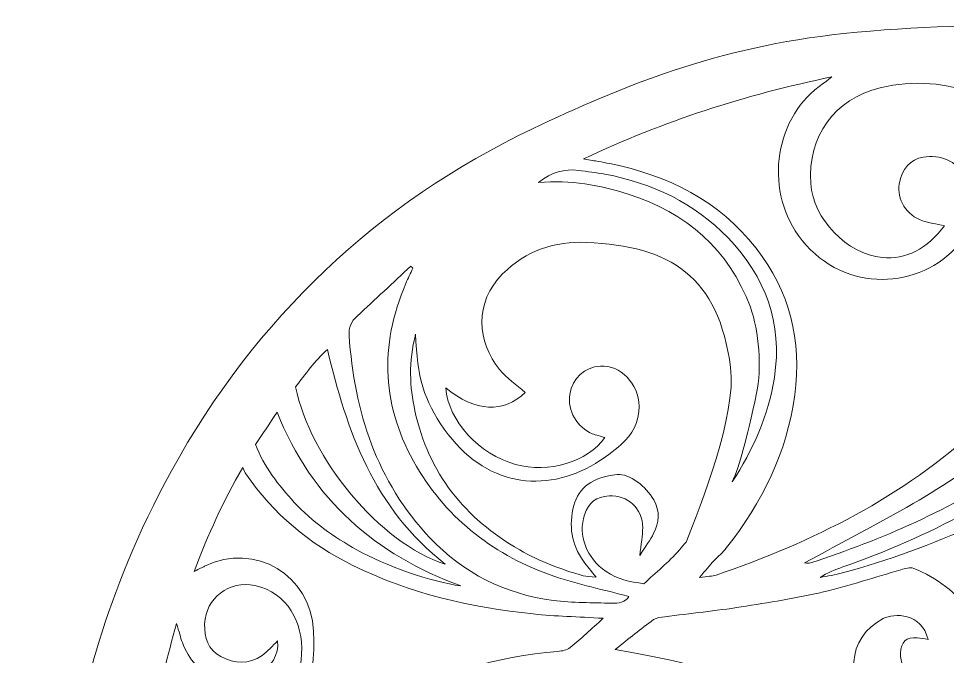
# Model space of a CAD drawing. Header units: millimetres. Extents: x -425 to -76, y 39 to 334.
# Drawn here: x -425.4 to -325.4, y 265.3 to 334 of the extents above; entities that cross this region are included whole.
import ezdxf

# ---------------------------------------------------------------- set-up
doc = ezdxf.new("R2010")
doc.units = ezdxf.units.MM
doc.header["$MEASUREMENT"] = 0
doc.layers.add('Layer 6', color=7, linetype='Continuous')

msp = doc.modelspace()

# ---------------------------------------------------------------- linework, layer by layer
at = {"layer": 'Layer 6', "lineweight": 0}
for points, knots in [([(-81.41, 255.16), (-82.15, 259.77), (-84.65, 271.93), (-92, 285.27), (-101.08, 301.75), (-114.16, 314.15), (-130.87, 322.12), (-140.33, 326.63), (-150.93, 330.99), (-164.35, 332.37), (-180.04, 333.99), (-194.38, 333.26), (-207, 330.19), (-217.13, 327.73), (-226.17, 323.78), (-233.87, 318.43), (-243.26, 311.92), (-248.3, 305.02), (-250.5, 301.44), (-252.69, 305.02), (-257.74, 311.92), (-267.12, 318.43), (-274.82, 323.78), (-283.86, 327.73), (-293.99, 330.19), (-306.61, 333.26), (-320.96, 333.99), (-336.64, 332.37), (-350.06, 330.99), (-360.66, 326.63), (-370.12, 322.12), (-386.83, 314.15), (-399.91, 301.75), (-408.99, 285.27), (-416.34, 271.93), (-418.84, 259.77), (-419.58, 255.16), (-420.76, 247.74), (-425.44, 208.54), (-401.59, 165.4), (-390.32, 145.02), (-378.76, 126.26), (-351.37, 103.07), (-340.04, 93.48), (-322.06, 78.98), (-296.89, 63.91), (-277.38, 52.23), (-262.06, 44.03), (-251.36, 39.54), (-250.96, 39.37), (-250.68, 39.25), (-250.5, 39.17), (-250.5, 39.17), (-250.5, 39.17), (-250.5, 39.17), (-250.5, 39.17), (-250.5, 39.17), (-250.5, 39.17), (-250.31, 39.25), (-250.03, 39.37), (-249.64, 39.54), (-238.93, 44.03), (-223.61, 52.23), (-204.1, 63.91), (-178.93, 78.98), (-160.95, 93.48), (-149.62, 103.07), (-122.23, 126.26), (-110.68, 145.02), (-99.4, 165.4), (-75.55, 208.54), (-80.23, 247.74), (-81.41, 255.16)], [0, 0, 0, 0, 1, 1, 1, 2, 2, 2, 3, 3, 3, 4, 4, 4, 5, 5, 5, 6, 6, 6, 7, 7, 7, 8, 8, 8, 9, 9, 9, 10, 10, 10, 11, 11, 11, 12, 12, 12, 13, 13, 13, 14, 14, 14, 15, 15, 15, 16, 16, 16, 17, 17, 17, 18, 18, 18, 19, 19, 19, 20, 20, 20, 21, 21, 21, 22, 22, 22, 23, 23, 23, 24, 24, 24, 24]), ([(-337.89, 327.71), (-338.39, 327.31), (-338.57, 327.15), (-338.77, 327.02), (-344, 323.52), (-345.19, 315.82), (-341.5, 310.65), (-337.12, 304.51), (-328.98, 304.65), (-324.63, 309.19), (-322.68, 311.22), (-322.21, 314.74), (-323.58, 317.08), (-324.49, 318.63), (-326.19, 319.38), (-328.07, 319.07), (-329.42, 318.84), (-330.34, 317.81), (-330.63, 316.16), (-330.91, 314.57), (-329.82, 312.78), (-328.14, 312.21), (-327.42, 311.96), (-326.63, 311.87), (-325.77, 311.68), (-327.6, 309.17), (-329.94, 308), (-332.46, 308.24), (-336.24, 308.61), (-339.9, 312.41), (-340.16, 316.23), (-340.5, 321.28), (-337.63, 325.33), (-332.69, 326.53), (-325.47, 328.28), (-318.15, 325.31), (-314.54, 318.65), (-311.48, 313.02), (-311.63, 307.21), (-313.93, 301.38), (-315.7, 296.92), (-318.62, 293.25), (-322.08, 290.01), (-330.2, 282.41), (-339.93, 277.64), (-350.33, 274.05), (-350.75, 273.9), (-351.23, 273.92), (-352.12, 273.8), (-351.43, 274.6), (-351.03, 275.1), (-350.59, 275.58), (-350.14, 276.06), (-349.62, 276.49), (-349.22, 277.01), (-345.39, 281.88), (-342.71, 287.24), (-341.88, 293.46), (-341.09, 299.32), (-342.42, 304.6), (-346.04, 309.25), (-350.05, 314.4), (-355.52, 317.1), (-361.79, 318.37), (-362.2, 318.45), (-362.62, 318.53), (-363.03, 318.6), (-363.44, 318.67), (-363.84, 318.74), (-364.61, 318.87), (-355.94, 322.97), (-347.26, 325.77), (-337.89, 327.71)], [0, 0, 0, 0, 1, 1, 1, 2, 2, 2, 3, 3, 3, 4, 4, 4, 5, 5, 5, 6, 6, 6, 7, 7, 7, 8, 8, 8, 9, 9, 9, 10, 10, 10, 11, 11, 11, 12, 12, 12, 13, 13, 13, 14, 14, 14, 15, 15, 15, 16, 16, 16, 17, 17, 17, 18, 18, 18, 19, 19, 19, 20, 20, 20, 21, 21, 21, 22, 22, 22, 23, 23, 23, 24, 24, 24, 24]), ([(-365.18, 317.63), (-364.22, 317.5), (-363.26, 317.41), (-362.32, 317.23), (-357.21, 316.26), (-352.67, 314.14), (-349.06, 310.36), (-345.04, 306.18), (-343.17, 301.19), (-344.07, 295.34), (-344.7, 291.21), (-346.39, 287.52), (-348.61, 284.08), (-347.78, 285.91), (-347.13, 288.42), (-345.98, 293.66), (-345.41, 296.27), (-345.72, 300.35), (-346.66, 302.9), (-348.98, 309.18), (-353.56, 313.06), (-359.81, 315.08), (-362.86, 316.07), (-365.99, 316.63), (-369.47, 316.34), (-368.02, 317.44), (-366.69, 317.85), (-365.18, 317.63)], [0, 0, 0, 0, 1, 1, 1, 2, 2, 2, 3, 3, 3, 4, 4, 4, 5, 5, 5, 6, 6, 6, 7, 7, 7, 8, 8, 8, 9, 9, 9, 9]), ([(-379.61, 289.77), (-375.3, 283.59), (-368.78, 282.78), (-363.32, 286.08), (-362.35, 286.67), (-361.43, 287.37), (-360.57, 288.12), (-359.34, 289.19), (-358.61, 290.56), (-358.64, 292.24), (-358.67, 294.66), (-360.66, 296.71), (-362.8, 296.56), (-364.54, 296.44), (-365.81, 295.26), (-366.1, 293.5), (-366.38, 291.81), (-365.3, 289.91), (-363.68, 289.28), (-363.25, 289.12), (-362.79, 289.01), (-362.32, 288.87), (-364.15, 286.23), (-368.39, 284.97), (-371.94, 285.96), (-375.89, 287.05), (-379.18, 290.67), (-379.45, 294.2), (-376.32, 291.61), (-373.14, 291.49), (-370.91, 293.72), (-371.83, 294.54), (-372.88, 295.25), (-373.65, 296.19), (-376.1, 299.15), (-376.4, 303.43), (-373.33, 306.49), (-370.81, 309.01), (-367.7, 310.04), (-364.29, 309.88), (-355.28, 309.48), (-350.07, 306.27), (-348.79, 296.4), (-348.13, 291.33), (-351.99, 281.55), (-353.56, 277.61), (-353.8, 277.33), (-354.04, 277.04), (-354.29, 276.76), (-355.46, 275.42), (-356.87, 274.29), (-358.11, 273.12), (-359.66, 273.33), (-360.99, 273.61), (-362.18, 274.42), (-364.3, 275.88), (-365.26, 278.36), (-364.51, 280.54), (-364.04, 281.9), (-363.28, 282.49), (-361.86, 282.57), (-359.87, 282.69), (-358.25, 281.2), (-358.25, 279.17), (-358.25, 278.29), (-358.43, 277.42), (-358.57, 276.14), (-357.93, 277.15), (-357.43, 277.81), (-357.07, 278.54), (-356.49, 279.72), (-356.34, 280.88), (-357.06, 282.15), (-357.86, 283.58), (-359.68, 285.02), (-361.01, 284.88), (-363.62, 284.59), (-365.16, 283.48), (-365.66, 281.55), (-366.23, 279.36), (-365.93, 277.37), (-364.62, 275.54), (-364.24, 275.01), (-363.81, 274.51), (-363.26, 273.82), (-363.86, 273.88), (-364.27, 273.87), (-364.65, 273.98), (-367.03, 274.64), (-369.34, 275.53), (-371.49, 276.76), (-377.39, 280.13), (-381.31, 285.02), (-382.77, 291.73), (-383.33, 294.34), (-383.48, 296.97), (-382.7, 300), (-382.55, 295.36), (-381.79, 292.89), (-379.61, 289.77)], [0, 0, 0, 0, 1, 1, 1, 2, 2, 2, 3, 3, 3, 4, 4, 4, 5, 5, 5, 6, 6, 6, 7, 7, 7, 8, 8, 8, 9, 9, 9, 10, 10, 10, 11, 11, 11, 12, 12, 12, 13, 13, 13, 14, 14, 14, 15, 15, 15, 16, 16, 16, 17, 17, 17, 18, 18, 18, 19, 19, 19, 20, 20, 20, 21, 21, 21, 22, 22, 22, 23, 23, 23, 24, 24, 24, 25, 25, 25, 26, 26, 26, 27, 27, 27, 28, 28, 28, 29, 29, 29, 30, 30, 30, 31, 31, 31, 32, 32, 32, 33, 33, 33, 33]), ([(-389, 301.93), (-387.06, 303.72), (-385.14, 305.54), (-383.21, 307.34), (-383.13, 307.26), (-383.06, 307.17), (-382.99, 307.09), (-383.25, 306.55), (-383.52, 306.01), (-383.76, 305.46), (-386.63, 298.7), (-386.34, 292.09), (-382.59, 285.73), (-379.17, 279.95), (-374.11, 276.1), (-367.81, 273.93), (-365.17, 273.02), (-362.42, 272.46), (-359.73, 271.75), (-360.14, 271.11), (-360.83, 270.98), (-361.58, 271.01), (-363.68, 271.09), (-365.8, 271.04), (-367.87, 271.32), (-373.06, 272), (-377.54, 274.24), (-381.13, 278.04), (-386.91, 284.15), (-389.3, 291.65), (-389.86, 299.87), (-389.92, 300.74), (-389.62, 301.36), (-389, 301.93)], [0, 0, 0, 0, 1, 1, 1, 2, 2, 2, 3, 3, 3, 4, 4, 4, 5, 5, 5, 6, 6, 6, 7, 7, 7, 8, 8, 8, 9, 9, 9, 10, 10, 10, 11, 11, 11, 11]), ([(-298.09, 305.17), (-297.96, 305.43), (-297.77, 305.66), (-297.6, 305.93), (-295.89, 306.32), (-294.22, 306.7), (-292.11, 307.19), (-293.09, 305.27), (-293.79, 303.68), (-294.66, 302.21), (-297.82, 296.91), (-302.03, 292.55), (-306.82, 288.72), (-311.61, 284.9), (-316.89, 281.92), (-322.47, 279.43), (-327.09, 277.36), (-331.83, 275.61), (-336.73, 274.29), (-337.52, 274.08), (-338.34, 273.95), (-339.15, 273.79), (-338.38, 274.32), (-337.55, 274.63), (-336.71, 274.92), (-327.48, 278.16), (-318.92, 282.62), (-311.41, 288.93), (-305.96, 293.51), (-301.25, 298.71), (-298.09, 305.17)], [0, 0, 0, 0, 1, 1, 1, 2, 2, 2, 3, 3, 3, 4, 4, 4, 5, 5, 5, 6, 6, 6, 7, 7, 7, 8, 8, 8, 9, 9, 9, 10, 10, 10, 10]), ([(-301.52, 304.28), (-302.47, 302.39), (-303.46, 300.53), (-304.66, 298.83), (-308.33, 293.59), (-312.93, 289.28), (-318.22, 285.71), (-325, 281.12), (-332.44, 277.9), (-340.19, 275.35), (-340.34, 275.3), (-340.53, 275.35), (-340.84, 275.35), (-336.82, 277.54), (-332.93, 279.57), (-329.12, 281.75), (-322.21, 285.72), (-316.15, 290.64), (-311.56, 297.3), (-309.17, 300.77), (-305.48, 302.78), (-301.52, 304.28)], [0, 0, 0, 0, 1, 1, 1, 2, 2, 2, 3, 3, 3, 4, 4, 4, 5, 5, 5, 6, 6, 6, 7, 7, 7, 7]), ([(-392.19, 298.36), (-390.11, 289.52), (-387.23, 281.28), (-379.5, 275.23), (-386.57, 277.44), (-394.08, 286.64), (-395.62, 294.32), (-394.59, 295.64), (-393.58, 297.1), (-392.19, 298.36)], [0, 0, 0, 0, 1, 1, 1, 2, 2, 2, 3, 3, 3, 3]), ([(-397.61, 291.59), (-393.85, 282.13), (-387.02, 276.25), (-377.83, 272.89), (-380.86, 273.25), (-386.1, 275.11), (-389.03, 276.77), (-391.5, 278.17), (-393.83, 279.76), (-395.76, 281.87), (-397.46, 283.73), (-399.02, 285.69), (-399.93, 288.12), (-399.16, 289.26), (-398.44, 290.35), (-397.61, 291.59)], [0, 0, 0, 0, 1, 1, 1, 2, 2, 2, 3, 3, 3, 4, 4, 4, 5, 5, 5, 5]), ([(-401.31, 285.64), (-401.13, 285.27), (-401.07, 285.1), (-400.97, 284.96), (-398.02, 280.63), (-394.14, 277.41), (-389.45, 275.09), (-383.32, 272.07), (-376.78, 270.57), (-370.04, 269.86), (-367.65, 269.61), (-365.24, 269.56), (-362.5, 269.39), (-363.82, 268.21), (-364.91, 267.18), (-366.07, 266.24), (-366.4, 265.97), (-366.94, 265.87), (-367.39, 265.83), (-374.03, 265.29), (-380.27, 263.43), (-386.06, 260.12), (-389.69, 258.04), (-392.99, 255.55), (-395.64, 252.27), (-395.94, 251.9), (-396.29, 251.56), (-396.61, 251.2), (-396.92, 250.84), (-397.23, 250.48), (-397.63, 250.02), (-397.66, 250.29), (-397.69, 250.36), (-397.68, 250.4), (-397.36, 251.18), (-397.03, 251.95), (-396.72, 252.73), (-394.75, 257.64), (-393.45, 262.66), (-393.69, 268.02), (-393.96, 274.05), (-399.98, 277.67), (-405.41, 275), (-405.69, 274.86), (-405.97, 274.73), (-406.53, 274.45), (-405.05, 278.44), (-403.42, 281.95), (-401.31, 285.64)], [0, 0, 0, 0, 1, 1, 1, 2, 2, 2, 3, 3, 3, 4, 4, 4, 5, 5, 5, 6, 6, 6, 7, 7, 7, 8, 8, 8, 9, 9, 9, 10, 10, 10, 11, 11, 11, 12, 12, 12, 13, 13, 13, 14, 14, 14, 15, 15, 15, 16, 16, 16, 16]), ([(-338.79, 272.24), (-335.98, 272.9), (-333.23, 273.83), (-330.45, 274.62), (-330.01, 274.75), (-329.45, 274.92), (-329.07, 274.77), (-326.57, 273.74), (-324.44, 272.25), (-323, 269.87), (-320.9, 266.36), (-323.84, 262.77), (-326.8, 262.34), (-328.7, 262.06), (-330.56, 263.71), (-330.5, 265.63), (-330.46, 266.85), (-329.87, 267.4), (-328.69, 267.3), (-328.31, 267.27), (-327.95, 267.18), (-327.51, 267.11), (-328.28, 270.02), (-331.16, 269.96), (-332.35, 269.36), (-336.28, 267.41), (-336.81, 262.2), (-332.38, 259.47), (-330.46, 258.29), (-327.98, 257.85), (-325.69, 258.21), (-325.78, 257.98), (-325.87, 257.75), (-325.95, 257.52), (-326.16, 256.83), (-326.23, 256.21), (-326.16, 255.66), (-326.09, 254.55), (-325.74, 253.58), (-325.12, 252.75), (-326.09, 250.47), (-326.64, 248.12), (-326.78, 245.71), (-326.83, 245.12), (-326.84, 244.54), (-326.83, 243.96), (-333.3, 255.39), (-343.24, 262.51), (-356.66, 265.18), (-358.1, 265.47), (-359.55, 265.73), (-361.22, 266.04), (-359.73, 267.21), (-358.43, 268.26), (-357.07, 269.25), (-356.76, 269.47), (-356.28, 269.5), (-355.87, 269.56), (-353.13, 269.92), (-350.38, 270.19), (-347.65, 270.62), (-344.68, 271.08), (-341.71, 271.56), (-338.79, 272.24)], [0, 0, 0, 0, 1, 1, 1, 2, 2, 2, 3, 3, 3, 4, 4, 4, 5, 5, 5, 6, 6, 6, 7, 7, 7, 8, 8, 8, 9, 9, 9, 10, 10, 10, 11, 11, 11, 12, 12, 12, 13, 13, 13, 14, 14, 14, 15, 15, 15, 16, 16, 16, 17, 17, 17, 18, 18, 18, 19, 19, 19, 20, 20, 20, 21, 21, 21, 21]), ([(-408.43, 268.82), (-408.16, 267.94), (-408.02, 267.35), (-407.81, 266.79), (-407.13, 264.95), (-405.9, 263.61), (-404.05, 262.89), (-401.06, 261.71), (-397.21, 263.96), (-397.56, 266.96), (-398.09, 266.46), (-398.6, 265.84), (-399.23, 265.4), (-400.66, 264.41), (-402.2, 264.48), (-403.67, 265.28), (-405.05, 266.02), (-405.47, 267.3), (-405.41, 268.79), (-405.3, 271.56), (-402.77, 273.51), (-400.01, 272.92), (-396.46, 272.15), (-394.78, 268.93), (-394.98, 265.55), (-395.17, 262.17), (-396.49, 258.93), (-397.73, 255.79), (-398.6, 253.56), (-400.47, 249.43), (-402.69, 243.91), (-402.69, 243.91), (-402.65, 244.05), (-402.65, 244.05), (-402.29, 245.36), (-401.9, 246.66), (-401.6, 248.02), (-401.29, 249.36), (-401.02, 250.73), (-400.89, 252.13), (-400.78, 253.54), (-400.76, 255.01), (-401.23, 256.49), (-401.48, 257.22), (-401.87, 257.95), (-402.44, 258.54), (-402.99, 259.14), (-403.7, 259.56), (-404.4, 259.85), (-405.1, 260.14), (-405.88, 260.32), (-406.68, 260.34), (-407.47, 260.34), (-408.28, 260.19), (-409, 259.85), (-409.71, 259.53), (-410.33, 259.05), (-410.82, 258.47), (-410.22, 261.92), (-409.43, 265.37), (-408.43, 268.82)], [0, 0, 0, 0, 1, 1, 1, 2, 2, 2, 3, 3, 3, 4, 4, 4, 5, 5, 5, 6, 6, 6, 7, 7, 7, 8, 8, 8, 9, 9, 9, 10, 10, 10, 11, 11, 11, 12, 12, 12, 13, 13, 13, 14, 14, 14, 15, 15, 15, 16, 16, 16, 17, 17, 17, 18, 18, 18, 19, 19, 19, 20, 20, 20, 20])]:
    msp.add_open_spline(points, degree=3, knots=knots, dxfattribs=at)

doc.saveas('drawing.dxf')
